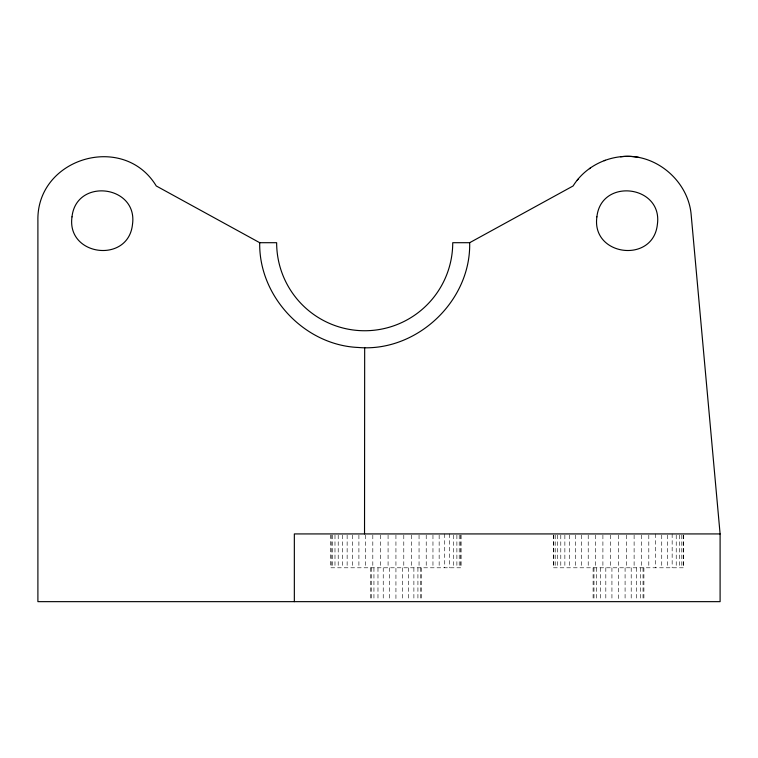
<?xml version="1.0" encoding="UTF-8"?>
<svg xmlns="http://www.w3.org/2000/svg" width="758" height="758" viewBox="0 0 758 758"><rect width="100%" height="100%" fill="white"/><g stroke="black" fill="none" stroke-linecap="round" stroke-linejoin="round"><path stroke-width="0.57" stroke-dasharray="3.79 2.84" d="M683.697 535.091L683.697 567.789L553.321 567.789L553.321 535.091M683.223 535.091L683.223 567.789M681.802 535.091L681.802 567.789M679.462 535.091L679.462 567.789M676.231 535.091L676.231 567.789M672.156 533.926L672.156 567.789M667.305 535.091L667.305 567.789M661.734 535.091L661.734 567.789M655.537 533.926L655.537 567.789M648.801 535.091L648.801 567.789M643.902 567.789L643.902 599.322M643.04 567.789L643.04 599.322M641.628 535.091L641.628 567.789M640.501 567.789L640.501 599.322M636.464 567.789L636.464 599.322M634.114 535.091L634.114 567.789M631.206 567.789L631.206 599.322M626.364 535.091L626.364 567.789M625.085 567.789L625.085 599.322M618.509 535.091L618.509 599.322M611.933 567.789L611.933 599.322M610.654 535.091L610.654 567.789M605.813 567.789L605.813 599.322M602.904 535.091L602.904 567.789M600.544 567.789L600.544 599.322M596.518 567.789L596.518 599.322M595.39 535.091L595.39 567.789M593.978 567.789L593.978 599.322M593.107 567.789L593.107 599.322M588.217 535.091L588.217 567.789M581.481 535.091L581.481 567.789M575.284 535.091L575.284 567.789M569.713 535.091L569.713 567.789M564.862 535.091L564.862 567.789M560.787 535.091L560.787 567.789M557.556 535.091L557.556 567.789M555.216 535.091L555.216 567.789M553.795 535.091L553.795 567.789M461.12 535.091L461.12 567.789L330.744 567.789L330.744 535.091M460.646 535.091L460.646 567.789M459.225 535.091L459.225 567.789M456.885 535.091L456.885 567.789M453.654 535.091L453.654 567.789M449.579 533.926L449.579 567.789M444.728 533.926L444.728 567.789M439.157 535.091L439.157 567.789M432.96 535.091L432.96 567.789M426.223 535.091L426.223 567.789M421.334 567.789L421.334 599.322M420.463 567.789L420.463 599.322M419.051 535.091L419.051 567.789M417.923 567.789L417.923 599.322M413.887 567.789L413.887 599.322M411.537 535.091L411.537 567.789M408.628 567.789L408.628 599.322M403.787 535.091L403.787 567.789M402.507 567.789L402.507 599.322M395.932 535.091L395.932 599.322M389.356 567.789L389.356 599.322M388.077 535.091L388.077 567.789M383.235 567.789L383.235 599.322M380.327 535.091L380.327 567.789M377.977 567.789L377.977 599.322M373.94 567.789L373.94 599.322M372.813 535.091L372.813 567.789M371.401 567.789L371.401 599.322M370.529 567.789L370.529 599.322M365.64 535.091L365.64 567.789M358.904 535.091L358.904 567.789M352.707 535.091L352.707 567.789M347.136 535.091L347.136 567.789M342.284 535.091L342.284 567.789M338.21 535.091L338.21 567.789M334.979 535.091L334.979 567.789M332.639 535.091L332.639 567.789M331.218 535.091L331.218 567.789"/><path stroke-width="1.14" d="M364.532 533.926L364.674 347.467M639.183 157.484C614.075 152.529 586.578 164.107 573.105 185.966L469.666 242.702C471.069 301.239 416.426 352.546 358.098 347.467C304.422 345.108 258.696 296.416 259.71 242.702L156.262 185.966C123.706 132.1 36.412 157.853 37.9 220.682L37.9 601.653L720.1 601.653L720.1 533.926L691.163 214.722C688.273 180.508 654.779 152.33 620.584 156.792M577.255 180.233L578.146 179.153M589.402 168.721L590.491 167.935M604.164 160.715L605.282 160.27M259.71 242.702L276.642 242.702A88.042 88.042 0 0 0 364.683 330.744A88.042 88.042 0 0 0 452.734 242.702L469.666 242.702M720.1 533.926L294.341 533.926L294.341 601.653M72.001 216.864C66.297 256.157 128.235 263.983 132.479 224.51C138.193 185.217 76.245 177.391 72.001 216.864M596.897 216.864C591.183 256.157 653.131 263.983 657.366 224.51C663.079 185.217 601.132 177.391 596.897 216.864"/></g></svg>
